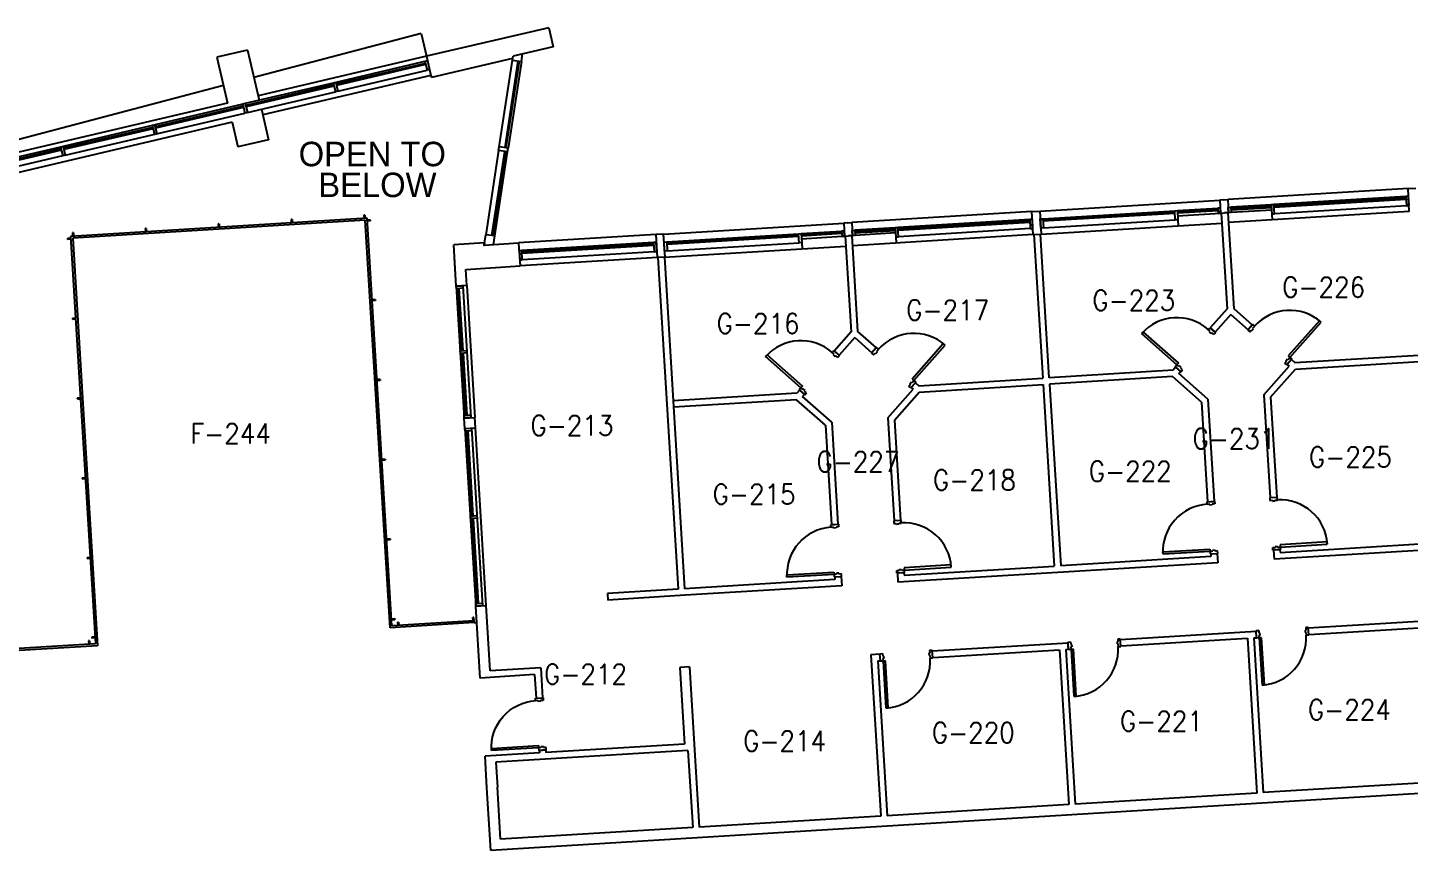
# Model space of a CAD drawing. Header units: inches. Extents: x 0 to 15110, y -1099 to 7181.
# Drawn here: x 12025 to 13081, y 6398 to 7027 of the extents above; entities that cross this region are included whole.
import ezdxf
from ezdxf.enums import TextEntityAlignment as Align

# ---------------------------------------------------------------- set-up
doc = ezdxf.new("R2010")
doc.units = ezdxf.units.IN
doc.header["$LTSCALE"] = 48
doc.header["$MEASUREMENT"] = 0
doc.layers.get('0').update_dxf_attribs({"linetype": 'CONTINUOUS'})
for name, color, linetype in [('A-DOOR', 5, 'CONTINUOUS'), ('A-GLAZ', 1, 'CONTINUOUS'), ('A-GLAZ-DETL', 5, 'CONTINUOUS'), ('A-TEXT', 3, 'CONTINUOUS'), ('A-WALL', 7, 'CONTINUOUS'), ('A-WALL-SILL', 3, 'CONTINUOUS'), ('SP-RMNO', 7, 'CONTINUOUS'), ('SP-ROOM', 7, 'CONTINUOUS'), ('SP-ROOMF', 7, 'CONTINUOUS')]:
    doc.layers.add(name, color=color, linetype=linetype)
doc.layers.get('0').off()
doc.layers.get('SP-ROOM').off()
doc.layers.get('SP-ROOMF').off()
doc.styles.add('ARCH', font='arch.shx')
doc.styles.add('ROMANS', font='ROMANS', dxfattribs={"width": 0.78})

# ---------------------------------------------------------------- blocks, each defined once
blk = doc.blocks.new('FMGRM1')
at = {"style": 'ROMANS', "width": 0.9}
for tag, p in [('DATA1', (0, -0.284)), ('DATA2', (0, -0.443)), ('DATA3', (0, -0.602)), ('DATA4', (0, -0.762)), ('DATA5', (0, -0.921))]:
    blk.add_attdef(tag, text='', height=0.117, dxfattribs=at).set_placement(p, align=Align.CENTER)
at = {"layer": 'SP-RMNO', "style": 'ROMANS', "width": 0.9}
blk.add_attdef('RMNUMB', text='', height=0.16, dxfattribs=at).set_placement((0, 0), align=Align.MIDDLE)

msp = doc.modelspace()

# ---------------------------------------------------------------- linework, layer by layer
at = {"layer": 'A-DOOR', "linetype": 'Continuous'}
for p, q in [((13012.1, 6803), (12988.2, 6776.1)), ((12989.5, 6774.9), (13013.4, 6801.9)), ((13013.4, 6801.9), (13012.1, 6803)), ((12876.3, 6793.1), (12877.4, 6794.4)), ((12903.2, 6769.3), (12876.3, 6793.1)), ((12877.4, 6794.4), (12904.4, 6770.6)), ((12927.1, 6796.2), (12928.4, 6797.7)), ((12928.5, 6795), (12927.1, 6796.2)), ((12928.1, 6794.5), (12928.5, 6795)), ((12929.5, 6793.3), (12928.1, 6794.5)), ((12928.4, 6797.7), (12932.7, 6793.9)), ((12929.9, 6793.7), (12929.5, 6793.3)), ((12931.4, 6792.4), (12929.9, 6793.7)), ((12932.7, 6793.9), (12931.4, 6792.4)), ((12961.1, 6800.1), (12957.3, 6795.8)), ((12957.3, 6795.8), (12958.8, 6794.5)), ((12958.8, 6794.5), (12960, 6795.9)), ((12960, 6795.9), (12960.5, 6795.5)), ((12960.5, 6795.5), (12961.8, 6796.9)), ((12962.6, 6798.8), (12961.1, 6800.1)), ((12961.3, 6797.3), (12962.6, 6798.8)), ((12961.8, 6796.9), (12961.3, 6797.3)), ((12673.6, 6782.5), (12669.8, 6778.2)), ((12675.1, 6781.2), (12673.6, 6782.5)), ((12673.8, 6779.7), (12675.1, 6781.2)), ((12724.6, 6785.5), (12700.8, 6758.5)), ((12702.1, 6757.3), (12725.9, 6784.3)), ((12725.9, 6784.3), (12724.6, 6785.5)), ((12588.8, 6775.6), (12590, 6776.9)), ((12615.8, 6751.7), (12588.8, 6775.6)), ((12590, 6776.9), (12616.9, 6753)), ((12639.6, 6778.7), (12641, 6780.2)), ((12641.1, 6777.4), (12639.6, 6778.7)), ((12640.7, 6776.9), (12641.1, 6777.4)), ((12642.1, 6775.7), (12640.7, 6776.9)), ((12641, 6780.2), (12645.3, 6776.4)), ((12642.5, 6776.1), (12642.1, 6775.7)), ((12643.9, 6774.9), (12642.5, 6776.1)), ((12645.3, 6776.4), (12643.9, 6774.9)), ((12669.8, 6778.2), (12671.3, 6776.9)), ((12671.3, 6776.9), (12672.6, 6778.3)), ((12672.6, 6778.3), (12673.1, 6777.9)), ((12673.1, 6777.9), (12674.3, 6779.3)), ((12674.3, 6779.3), (12673.8, 6779.7)), ((12904.4, 6770.6), (12903.2, 6769.3)), ((12985.7, 6770.6), (12987, 6772.1)), ((12987.2, 6769.3), (12985.7, 6770.6)), ((12986.5, 6772.5), (12987.8, 6773.9)), ((12987, 6772.1), (12986.5, 6772.5)), ((12991, 6773.6), (12987.2, 6769.3)), ((12987.8, 6773.9), (12988.3, 6773.5)), ((12988.2, 6776.1), (12989.5, 6774.9)), ((12988.3, 6773.5), (12989.5, 6774.9)), ((12989.5, 6774.9), (12991, 6773.6)), ((12903.2, 6769.3), (12901.9, 6767.8)), ((12901.9, 6767.8), (12906.2, 6764)), ((12904.7, 6768), (12903.2, 6769.3)), ((12905.1, 6768.5), (12904.7, 6768)), ((12906.5, 6767.2), (12905.1, 6768.5)), ((12906.1, 6766.8), (12906.5, 6767.2)), ((12907.5, 6765.5), (12906.1, 6766.8)), ((12906.2, 6764), (12907.5, 6765.5)), ((12615.8, 6751.7), (12614.4, 6750.2)), ((12614.4, 6750.2), (12618.8, 6746.4)), ((12616.9, 6753), (12615.8, 6751.7)), ((12617.2, 6750.4), (12615.8, 6751.7)), ((12617.6, 6750.9), (12617.2, 6750.4)), ((12619, 6749.6), (12617.6, 6750.9)), ((12618.6, 6749.2), (12619, 6749.6)), ((12620.1, 6747.9), (12618.6, 6749.2)), ((12698.3, 6753), (12699.5, 6754.5)), ((12699.8, 6751.7), (12698.3, 6753)), ((12699.1, 6754.9), (12700.3, 6756.3)), ((12699.5, 6754.5), (12699.1, 6754.9)), ((12703.6, 6756), (12699.8, 6751.7)), ((12700.3, 6756.3), (12700.8, 6755.9)), ((12700.8, 6758.5), (12702.1, 6757.3)), ((12700.8, 6755.9), (12702.1, 6757.3)), ((12702.1, 6757.3), (12703.6, 6756)), ((12618.8, 6746.4), (12620.1, 6747.9)), ((12926.2, 6664.7), (12931.9, 6665.1)), ((12926.3, 6662.7), (12926.2, 6664.7)), ((12931.9, 6665.1), (12932.1, 6663.1)), ((12979.9, 6668), (12974.1, 6667.6)), ((12974.1, 6667.6), (12974.2, 6665.6)), ((12974.2, 6665.6), (12976.2, 6665.8)), ((12976.2, 6665.8), (12976.2, 6665.1)), ((12976.2, 6665.1), (12978.1, 6665.3)), ((12978, 6665.9), (12980, 6666)), ((12978.1, 6665.3), (12978, 6665.9)), ((12980, 6666), (12979.9, 6668)), ((12928.3, 6662.8), (12926.3, 6662.7)), ((12928.3, 6662.2), (12928.3, 6662.8)), ((12930.2, 6662.3), (12928.3, 6662.2)), ((12932.1, 6663.1), (12930.1, 6662.9)), ((12930.1, 6662.9), (12930.2, 6662.3)), ((12638.7, 6647.1), (12644.5, 6647.5)), ((12638.9, 6645.1), (12638.7, 6647.1)), ((12640.8, 6645.3), (12638.9, 6645.1)), ((12640.8, 6644.6), (12640.8, 6645.3)), ((12642.7, 6644.8), (12640.8, 6644.6)), ((12644.6, 6645.5), (12642.7, 6645.4)), ((12642.7, 6645.4), (12642.7, 6644.8)), ((12644.5, 6647.5), (12644.6, 6645.5)), ((12692.4, 6650.4), (12686.7, 6650.1)), ((12686.7, 6650.1), (12686.8, 6648.1)), ((12686.8, 6648.1), (12688.7, 6648.2)), ((12688.7, 6648.2), (12688.8, 6647.6)), ((12688.8, 6647.6), (12690.6, 6647.7)), ((12690.6, 6648.3), (12692.5, 6648.4)), ((12690.6, 6647.7), (12690.6, 6648.3)), ((12692.5, 6648.4), (12692.4, 6650.4)), ((13018, 6634), (12982.1, 6631.8)), ((13018.1, 6632.3), (13018, 6634)), ((12892.5, 6626.3), (12928.4, 6628.5)), ((12892.6, 6624.6), (12892.5, 6626.3)), ((12928.5, 6626.8), (12892.6, 6624.6)), ((12928.4, 6628.5), (12928.5, 6626.8)), ((12930.5, 6626.9), (12928.5, 6626.8)), ((12928.5, 6626.8), (12928.7, 6624.8)), ((12928.7, 6624.8), (12934.4, 6625.1)), ((12932.3, 6627.6), (12930.4, 6627.5)), ((12930.4, 6627.5), (12930.5, 6626.9)), ((12932.3, 6627), (12932.3, 6627.6)), ((12934.3, 6627.1), (12932.3, 6627)), ((12934.4, 6625.1), (12934.3, 6627.1)), ((12976.4, 6629.7), (12978.4, 6629.8)), ((12976.6, 6627.7), (12976.4, 6629.7)), ((12982.3, 6628.1), (12976.6, 6627.7)), ((12978.3, 6630.5), (12980.2, 6630.6)), ((12978.4, 6629.8), (12978.3, 6630.5)), ((12980.2, 6630.6), (12980.2, 6629.9)), ((12980.2, 6629.9), (12982.2, 6630.1)), ((12982.1, 6631.8), (12982.2, 6630.1)), ((12982.2, 6630.1), (13018.1, 6632.3)), ((12982.2, 6630.1), (12982.3, 6628.1)), ((12689, 6612.1), (12690.9, 6612.2)), ((12689.1, 6610.1), (12689, 6612.1)), ((12690.9, 6612.9), (12692.7, 6613)), ((12690.9, 6612.2), (12690.9, 6612.9)), ((12692.7, 6613), (12692.8, 6612.4)), ((12692.8, 6612.4), (12694.7, 6612.5)), ((12730.5, 6616.4), (12694.6, 6614.2)), ((12694.6, 6614.2), (12694.7, 6612.5)), ((12694.7, 6612.5), (12730.6, 6614.7)), ((12694.7, 6612.5), (12694.8, 6610.5)), ((12730.6, 6614.7), (12730.5, 6616.4)), ((12605, 6608.8), (12641, 6611)), ((12605.1, 6607), (12605, 6608.8)), ((12641.1, 6609.2), (12605.1, 6607)), ((12641, 6611), (12641.1, 6609.2)), ((12643, 6609.3), (12641.1, 6609.2)), ((12641.1, 6609.2), (12641.2, 6607.2)), ((12641.2, 6607.2), (12646.9, 6607.6)), ((12644.8, 6610.1), (12643, 6610)), ((12643, 6610), (12643, 6609.3)), ((12644.9, 6609.4), (12644.8, 6610.1)), ((12646.8, 6609.6), (12644.9, 6609.4)), ((12646.9, 6607.6), (12646.8, 6609.6)), ((12694.8, 6610.5), (12689.1, 6610.1)), ((12859.9, 6560), (12857.9, 6559.8)), ((12857.9, 6559.8), (12858, 6557.9)), ((12860.2, 6554.2), (12859.9, 6560)), ((12963.7, 6566.2), (12965.7, 6566.3)), ((12964, 6560.4), (12963.7, 6566.2)), ((12966, 6560.6), (12964, 6560.4)), ((12965.7, 6566.3), (12965.8, 6564.4)), ((12965.8, 6564.4), (12966.4, 6564.4)), ((12966.5, 6562.5), (12965.9, 6562.5)), ((12965.9, 6562.5), (12966, 6560.6)), ((12967.8, 6560.7), (12966, 6560.6)), ((12966, 6560.6), (12968.2, 6524.6)), ((12966.4, 6564.4), (12966.5, 6562.5)), ((12970, 6524.7), (12967.8, 6560.7)), ((13001.7, 6566.6), (13001.1, 6566.5)), ((13001.1, 6566.5), (13001.2, 6564.7)), ((13001.2, 6564.7), (13001.8, 6564.7)), ((13003.6, 6568.6), (13001.6, 6568.5)), ((13001.6, 6568.5), (13001.7, 6566.6)), ((13001.8, 6564.7), (13001.9, 6562.8)), ((13001.9, 6562.8), (13003.9, 6562.9)), ((13003.9, 6562.9), (13003.6, 6568.6)), ((12676.2, 6548.6), (12678.2, 6548.7)), ((12676.6, 6542.9), (12676.2, 6548.6)), ((12678.2, 6548.7), (12678.3, 6546.8)), ((12714.3, 6549), (12713.6, 6549)), ((12713.6, 6549), (12713.7, 6547.1)), ((12716.1, 6551), (12714.1, 6550.9)), ((12714.1, 6550.9), (12714.3, 6549)), ((12716.5, 6545.3), (12716.1, 6551)), ((12819.9, 6557.5), (12821.9, 6557.6)), ((12820.3, 6551.8), (12819.9, 6557.5)), ((12822.3, 6551.9), (12820.3, 6551.8)), ((12821.9, 6557.6), (12822, 6555.7)), ((12822, 6555.7), (12822.7, 6555.7)), ((12822.8, 6553.9), (12822.2, 6553.8)), ((12822.2, 6553.8), (12822.3, 6551.9)), ((12824, 6552), (12822.3, 6551.9)), ((12822.3, 6551.9), (12824.5, 6516)), ((12822.7, 6555.7), (12822.8, 6553.9)), ((12826.2, 6516.1), (12824, 6552)), ((12858, 6557.9), (12857.4, 6557.9)), ((12857.4, 6557.9), (12857.5, 6556)), ((12857.5, 6556), (12858.1, 6556)), ((12858.1, 6556), (12858.2, 6554.1)), ((12858.2, 6554.1), (12860.2, 6554.2)), ((12678.6, 6543), (12676.6, 6542.9)), ((12678.3, 6546.8), (12678.9, 6546.8)), ((12679.1, 6545), (12678.4, 6544.9)), ((12678.4, 6544.9), (12678.6, 6543)), ((12680.3, 6543.1), (12678.6, 6543)), ((12678.6, 6543), (12680.8, 6507.1)), ((12678.9, 6546.8), (12679.1, 6545)), ((12682.5, 6507.2), (12680.3, 6543.1)), ((12713.7, 6547.1), (12714.4, 6547.1)), ((12714.4, 6547.1), (12714.5, 6545.2)), ((12714.5, 6545.2), (12716.5, 6545.3)), ((12968.2, 6524.6), (12970, 6524.7)), ((12412.9, 6514.6), (12418.7, 6514.9)), ((12413, 6512.6), (12412.9, 6514.6)), ((12415, 6512.7), (12413, 6512.6)), ((12415, 6512.1), (12415, 6512.7)), ((12416.9, 6512.2), (12415, 6512.1)), ((12418.8, 6512.9), (12416.8, 6512.8)), ((12416.8, 6512.8), (12416.9, 6512.2)), ((12418.7, 6514.9), (12418.8, 6512.9)), ((12680.8, 6507.1), (12682.5, 6507.2)), ((12824.5, 6516), (12826.2, 6516.1)), ((12379.2, 6476.2), (12415.1, 6478.4)), ((12379.3, 6474.5), (12379.2, 6476.2)), ((12415.2, 6476.7), (12379.3, 6474.5)), ((12415.1, 6478.4), (12415.2, 6476.7)), ((12417.2, 6476.8), (12415.2, 6476.7)), ((12415.2, 6476.7), (12415.4, 6474.7)), ((12415.4, 6474.7), (12421.1, 6475)), ((12419, 6477.5), (12417.1, 6477.4)), ((12417.1, 6477.4), (12417.2, 6476.8)), ((12419, 6476.9), (12419, 6477.5)), ((12421, 6477), (12419, 6476.9)), ((12421.1, 6475), (12421, 6477))]:
    msp.add_line(p, q, dxfattribs=at)
for centre, major_axis, start_param, end_param in [((12989.5, 6774.9), (25.5, 25.5), 0.061085, 1.631882), ((12903.2, 6769.3), (25.5, 25.5), 0.061088, 1.631884), ((12615.8, 6751.7), (25.5, 25.5), 0.061088, 1.631884), ((12702.1, 6757.3), (-25.5, 25.5), -1.509711, 0.061085), ((12982.2, 6630.1), (25.5, 25.5), 5.558874, 7.12967), ((12928.5, 6626.8), (-25.5, 25.5), -0.724312, 0.846485), ((12641.1, 6609.2), (25.5, 25.5), 0.846485, 2.417281), ((12694.7, 6612.5), (-25.5, 25.5), 3.988077, 5.558874), ((12966, 6560.6), (-25.5, 25.5), 2.417281, 3.988077), ((12822.3, 6551.9), (-25.5, 25.5), 2.417281, 3.988077), ((12678.6, 6543), (-25.5, 25.5), 2.417281, 3.988077)]:
    msp.add_ellipse(centre, major_axis=major_axis, ratio=1, start_param=start_param, end_param=end_param, dxfattribs=at)
at = {"layer": 'A-DOOR', "linetype": 'Continuous', "extrusion": (0, 0, -1)}
msp.add_ellipse((12415.2, 6476.7), major_axis=(-25.5, 25.5), ratio=1, start_param=5.4367, end_param=7.007497, dxfattribs=at)
at = {"layer": 'A-GLAZ', "linetype": 'Continuous'}
for p, q in [((12330.3, 7001.7), (12260.2, 6985.2)), ((12328.7, 6999.7), (12260.6, 6983.7)), ((12328.9, 6998.8), (12260.8, 6982.8)), ((12261.8, 6978.4), (12330, 6994.4)), ((12389.6, 6935.3), (12399.7, 7001.6)), ((12390.6, 6935.2), (12400.7, 7001.4)), ((12258.3, 6984.7), (12191.1, 6969)), ((12258.6, 6983.3), (12191.4, 6967.5)), ((12258.8, 6982.3), (12191.7, 6966.5)), ((12192.7, 6962.2), (12259.9, 6977.9)), ((12189.1, 6968.5), (12051.9, 6936.3)), ((12053.5, 6929.5), (12190.7, 6961.7)), ((12189.5, 6967), (12122.3, 6951.3)), ((12189.7, 6966.1), (12122.5, 6950.3)), ((12120.4, 6950.8), (12052.2, 6934.8)), ((12120.6, 6949.8), (12052.5, 6933.8)), ((12049.9, 6935.8), (11938.9, 6909.7)), ((12051.5, 6929), (11940.5, 6902.9)), ((12050.3, 6934.4), (11982.1, 6918.3)), ((12050.5, 6933.4), (11982.4, 6917.4)), ((12389.1, 6932.4), (12379.3, 6868.2)), ((12390.1, 6932.2), (12380.3, 6868)), ((13078.1, 6897.9), (12977.3, 6891.8)), ((12977.4, 6890.8), (13078.2, 6896.9)), ((12800.6, 6880.9), (12901.5, 6887.1)), ((12901.5, 6886.1), (12800.7, 6880)), ((12903.5, 6887.2), (12934.4, 6889.1)), ((12934.5, 6888.1), (12903.5, 6886.2)), ((12934.5, 6887.1), (12903.6, 6885.2)), ((12975.3, 6891.6), (12944.4, 6889.7)), ((12944.4, 6888.7), (12975.4, 6890.6)), ((12944.5, 6887.7), (12975.4, 6889.6)), ((12975.6, 6887.6), (12944.6, 6885.7)), ((12977.4, 6889.8), (13078.3, 6895.9)), ((13078.6, 6890.9), (12977.7, 6884.8)), ((12790.7, 6880.3), (12689.9, 6874.2)), ((12689.9, 6873.2), (12790.7, 6879.3)), ((12690, 6872.2), (12790.8, 6878.3)), ((12901.6, 6885.1), (12800.8, 6879)), ((12801.1, 6874), (12901.9, 6880.1)), ((12903.7, 6883.2), (12936.6, 6885.3)), ((12903.9, 6880.2), (12904.2, 6875.6)), ((12975.8, 6884.6), (12976, 6880)), ((12513.2, 6863.4), (12614, 6869.5)), ((12614.1, 6868.5), (12513.2, 6862.4)), ((12614.1, 6867.5), (12513.3, 6861.4)), ((12616, 6869.7), (12646.9, 6871.5)), ((12647, 6870.5), (12616.1, 6868.7)), ((12647.1, 6869.6), (12616.1, 6867.7)), ((12616.2, 6865.7), (12647.2, 6867.6)), ((12687.9, 6874), (12656.9, 6872.2)), ((12657, 6871.2), (12687.9, 6873.1)), ((12657, 6870.2), (12688, 6872.1)), ((12688.1, 6870.1), (12657.2, 6868.2)), ((12688.3, 6867.1), (12688.6, 6862.4)), ((12791.1, 6873.4), (12690.3, 6867.2)), ((12503.2, 6862.8), (12402.4, 6856.6)), ((12402.5, 6855.6), (12503.3, 6861.8)), ((12402.5, 6854.6), (12503.3, 6860.8)), ((12503.6, 6855.8), (12402.8, 6849.6)), ((12513.6, 6856.4), (12614.4, 6862.5)), ((12616.4, 6862.7), (12616.7, 6858.1)), ((12353.5, 6827.5), (12356.4, 6780.1)), ((12354.4, 6827.6), (12357.3, 6780.2)), ((12357.3, 6829.8), (12363.5, 6729)), ((12356.5, 6778.1), (12359.4, 6730.7)), ((12357.5, 6778.2), (12360.4, 6730.8)), ((12360.1, 6718.8), (12364.1, 6653.9)), ((12361.1, 6718.8), (12365.1, 6653.9)), ((12364, 6721), (12372.3, 6585.2)), ((12364.2, 6651.9), (12368.2, 6587)), ((12365.2, 6651.9), (12369.2, 6587.1))]:
    msp.add_line(p, q, dxfattribs=at)
at = {"layer": 'A-GLAZ-DETL', "linetype": 'Continuous'}
for p, q in [((12395.2, 7002.2), (12395.7, 7005.2)), ((12395.2, 7002.2), (12402.1, 7001.2)), ((12402.1, 7001.2), (12403, 7006.9)), ((12330.3, 7001.7), (12328.4, 7001.2)), ((12328.4, 7001.2), (12330, 6994.4)), ((12331.9, 6994.8), (12330, 6994.4)), ((12260.2, 6985.2), (12258.3, 6984.7)), ((12258.3, 6984.7), (12259.9, 6977.9)), ((12260.2, 6985.2), (12261.8, 6978.4)), ((12261.8, 6978.4), (12259.9, 6977.9)), ((12191.1, 6969), (12189.1, 6968.5)), ((12189.1, 6968.5), (12190.7, 6961.7)), ((12192.7, 6962.2), (12190.7, 6961.7)), ((12191.1, 6969), (12192.7, 6962.2)), ((12120, 6952.3), (12121.6, 6945.5)), ((12123.6, 6945.9), (12122, 6952.7)), ((12051.9, 6936.3), (12049.9, 6935.8)), ((12049.9, 6935.8), (12051.5, 6929)), ((12053.5, 6929.5), (12051.5, 6929)), ((12051.9, 6936.3), (12053.5, 6929.5)), ((12384.7, 6933.1), (12385.1, 6936)), ((12391.6, 6932), (12384.7, 6933.1)), ((12392, 6935), (12385.1, 6936)), ((12391.6, 6932), (12392, 6935)), ((13080.1, 6898), (13078.1, 6897.9)), ((13078.1, 6897.9), (13078.6, 6890.9)), ((13080.6, 6891.1), (13080.1, 6898)), ((12901.5, 6887.1), (12903.5, 6887.2)), ((12901.9, 6880.1), (12901.5, 6887.1)), ((12903.5, 6887.2), (12903.9, 6880.2)), ((12936.4, 6889.3), (12934.4, 6889.1)), ((12934.4, 6889.1), (12934.6, 6885.1)), ((12936.6, 6885.3), (12936.4, 6889.3)), ((12942.4, 6889.6), (12944.4, 6889.7)), ((12942.6, 6885.6), (12942.4, 6889.6)), ((12944.4, 6889.7), (12944.6, 6885.7)), ((12977.3, 6891.8), (12975.3, 6891.6)), ((12975.3, 6891.6), (12975.8, 6884.6)), ((12977.7, 6884.8), (12977.3, 6891.8)), ((13078.6, 6890.9), (13080.6, 6891.1)), ((12792.7, 6880.5), (12790.7, 6880.3)), ((12790.7, 6880.3), (12791.1, 6873.4)), ((12793.1, 6873.5), (12792.7, 6880.5)), ((12798.7, 6880.8), (12800.6, 6880.9)), ((12799.1, 6873.8), (12798.7, 6880.8)), ((12800.6, 6880.9), (12801.1, 6874)), ((12903.9, 6880.2), (12901.9, 6880.1)), ((12934.6, 6885.1), (12936.6, 6885.3)), ((12944.6, 6885.7), (12942.6, 6885.6)), ((12975.8, 6884.6), (12977.7, 6884.8)), ((12373.6, 6860.8), (12374.9, 6868.8)), ((12381.8, 6867.8), (12374.9, 6868.8)), ((12380.8, 6861.3), (12381.8, 6867.8)), ((12614, 6869.5), (12616, 6869.7)), ((12614.4, 6862.5), (12614, 6869.5)), ((12616, 6869.7), (12616.4, 6862.7)), ((12648.9, 6871.7), (12646.9, 6871.5)), ((12646.9, 6871.5), (12647.2, 6867.6)), ((12647.2, 6867.6), (12649.2, 6867.7)), ((12649.2, 6867.7), (12648.9, 6871.7)), ((12654.9, 6872), (12656.9, 6872.2)), ((12655.2, 6868), (12654.9, 6872)), ((12657.2, 6868.2), (12655.2, 6868)), ((12656.9, 6872.2), (12657.2, 6868.2)), ((12689.9, 6874.2), (12687.9, 6874)), ((12687.9, 6874), (12688.3, 6867.1)), ((12688.3, 6867.1), (12690.3, 6867.2)), ((12690.3, 6867.2), (12689.9, 6874.2)), ((12791.1, 6873.4), (12793.1, 6873.5)), ((12801.1, 6874), (12799.1, 6873.8)), ((12373.9, 6862.5), (12373.6, 6860.8)), ((12402.4, 6856.6), (12400.4, 6856.5)), ((12400.4, 6856.5), (12400.8, 6849.5)), ((12402.8, 6849.6), (12402.4, 6856.6)), ((12505.2, 6862.9), (12503.2, 6862.8)), ((12503.2, 6862.8), (12503.6, 6855.8)), ((12503.6, 6855.8), (12505.6, 6855.9)), ((12505.6, 6855.9), (12505.2, 6862.9)), ((12511.2, 6863.2), (12513.2, 6863.4)), ((12511.6, 6856.3), (12511.2, 6863.2)), ((12513.6, 6856.4), (12511.6, 6856.3)), ((12513.2, 6863.4), (12513.6, 6856.4)), ((12616.4, 6862.7), (12614.4, 6862.5)), ((12400.8, 6849.5), (12402.8, 6849.6)), ((12352.3, 6829.5), (12357.3, 6829.8)), ((12352.5, 6827.5), (12352.3, 6829.5)), ((12357.4, 6827.8), (12352.5, 6827.5)), ((12357.3, 6829.8), (12357.4, 6827.8)), ((12355.4, 6780.1), (12360.3, 6780.4)), ((12360.3, 6780.4), (12360.5, 6778.4)), ((12355.5, 6778.1), (12355.4, 6780.1)), ((12360.5, 6778.4), (12355.5, 6778.1)), ((12358.4, 6730.7), (12363.4, 6731)), ((12358.5, 6728.7), (12358.4, 6730.7)), ((12363.5, 6729), (12358.5, 6728.7)), ((12363.4, 6731), (12363.5, 6729)), ((12359, 6720.7), (12364, 6721)), ((12359.1, 6718.7), (12359, 6720.7)), ((12364.1, 6719), (12359.1, 6718.7)), ((12364, 6721), (12364.1, 6719)), ((12363.1, 6653.8), (12368.1, 6654.1)), ((12363.2, 6651.8), (12363.1, 6653.8)), ((12368.1, 6654.1), (12368.2, 6652.1)), ((12368.2, 6652.1), (12363.2, 6651.8)), ((12367.2, 6586.9), (12372.2, 6587.2)), ((12367.3, 6584.9), (12367.2, 6586.9)), ((12372.3, 6585.2), (12367.3, 6584.9)), ((12372.2, 6587.2), (12372.3, 6585.2))]:
    msp.add_line(p, q, dxfattribs=at)
msp.add_point((12373.6, 6860.8), dxfattribs=at)
at = {"layer": 'A-WALL', "linetype": 'Continuous'}
for p, q in [((12423, 7027), (12329.5, 7005.1)), ((12423, 7027), (12426.4, 7012.4)), ((12325.4, 7022.6), (12197.7, 6989)), ((12325.4, 7022.6), (12329.5, 7005.1)), ((12192.8, 7009.9), (12169.4, 7004.4)), ((12169.4, 7004.4), (12177.6, 6969.4)), ((12192.8, 7009.9), (12201.8, 6971.5)), ((12329.5, 7005.1), (12332.9, 6990.5)), ((12395.4, 7003.5), (12333.3, 6988.9)), ((12426.4, 7012.4), (12395.7, 7005.2)), ((12174.5, 6982.9), (12000.3, 6937)), ((12332.9, 6990.5), (12333.3, 6988.9)), ((12203.4, 6964.7), (12208.9, 6941.4)), ((12181.1, 6954.8), (12185.5, 6935.9)), ((12208.9, 6941.4), (12185.5, 6935.9)), ((13079.8, 6904), (13085.7, 6904.4)), ((13080.8, 6886.4), (13079.8, 6904)), ((12792.3, 6886.4), (12798.3, 6886.8)), ((12793.4, 6868.9), (12792.3, 6886.4)), ((12798.3, 6886.8), (12799.4, 6869.2)), ((12939, 6895.4), (12936, 6895.2)), ((12936, 6895.2), (12936.6, 6885.3)), ((12939, 6895.4), (12942, 6895.6)), ((12942, 6895.6), (12942.6, 6885.6)), ((12284.2, 6881.4), (12057.6, 6867.5)), ((12282.8, 6879.8), (12059.2, 6866.1)), ((12171.1, 6877), (12170.3, 6876.9)), ((12170.3, 6876.9), (12170.5, 6874.4)), ((12171.1, 6877), (12171.2, 6874.5)), ((12226.8, 6880.4), (12226.1, 6880.3)), ((12226.1, 6880.3), (12226.2, 6877.8)), ((12226.8, 6880.4), (12227, 6877.9)), ((12281.8, 6883.8), (12281.9, 6881.3)), ((12282.5, 6883.8), (12281.8, 6883.8)), ((12282.5, 6883.8), (12282.7, 6881.3)), ((12301.8, 6568.4), (12282.8, 6879.8)), ((12303.2, 6570), (12284.2, 6881.4)), ((12286.7, 6880), (12284.3, 6879.9)), ((12286.8, 6879.3), (12284.3, 6879.1)), ((12286.8, 6879.3), (12286.7, 6880)), ((12651.6, 6877.8), (12648.6, 6877.7)), ((12648.6, 6877.7), (12649.2, 6867.7)), ((12651.6, 6877.8), (12654.6, 6878)), ((12654.6, 6878), (12655.2, 6868)), ((12936.6, 6885.3), (12939.6, 6885.4)), ((12937.1, 6885.3), (12941.6, 6812.1)), ((12942.6, 6885.6), (12939.6, 6885.4)), ((12942.1, 6885.6), (12946.6, 6812.4)), ((12057.7, 6866), (12055.2, 6865.9)), ((12055.2, 6865.9), (12055.2, 6865.1)), ((12057.7, 6865.3), (12055.2, 6865.1)), ((12057.6, 6867.5), (12076.6, 6556.1)), ((12059.7, 6870.2), (12058.9, 6870.1)), ((12058.9, 6870.1), (12059.1, 6867.6)), ((12059.2, 6866.1), (12078.2, 6554.7)), ((12059.7, 6870.2), (12059.8, 6867.7)), ((12115.4, 6873.6), (12114.6, 6873.5)), ((12114.6, 6873.5), (12114.8, 6871)), ((12115.4, 6873.6), (12115.5, 6871.1)), ((12510.8, 6869.2), (12504.8, 6868.9)), ((12504.8, 6868.9), (12505.9, 6851.3)), ((12511.9, 6851.6), (12510.8, 6869.2)), ((12649.2, 6867.7), (12652.2, 6867.9)), ((12649.7, 6867.7), (12654.2, 6794.5)), ((12655.2, 6868), (12652.2, 6867.9)), ((12654.7, 6868), (12659.1, 6794.8)), ((12793.4, 6868.9), (12799.4, 6869.2)), ((12793.9, 6868.9), (12800.6, 6759.2)), ((12805.6, 6759.5), (12798.9, 6869.2)), ((12373.9, 6862.5), (12350.4, 6861)), ((12352.3, 6829.5), (12350.4, 6861)), ((12373.6, 6860.8), (12400, 6862.5)), ((12400, 6862.5), (12400.5, 6854.5)), ((12352.3, 6829.5), (12351, 6851.4)), ((12359.6, 6842.3), (12401.1, 6844.9)), ((12400.7, 6851.5), (12401.1, 6844.9)), ((12511.9, 6851.6), (12505.9, 6851.3)), ((12506.4, 6851.3), (12521.9, 6597.9)), ((12511.4, 6851.6), (12526.9, 6598.2)), ((12360.3, 6830), (12359.6, 6842.3)), ((12360.3, 6830), (12352.3, 6829.5)), ((12352.3, 6829.5), (12358.5, 6728.7)), ((12290.5, 6819.1), (12288, 6819)), ((12290.5, 6818.4), (12288, 6818.2)), ((12290.5, 6819.1), (12290.5, 6818.4)), ((12941.6, 6812.1), (12928.7, 6797.5)), ((12946.6, 6812.4), (12960.8, 6799.8)), ((12058.9, 6804.9), (12061.4, 6805.1)), ((12058.9, 6804.9), (12059, 6804.2)), ((12059, 6804.2), (12061.4, 6804.4)), ((12944.4, 6807.7), (12932.4, 6794.2)), ((12944.4, 6807.7), (12957.5, 6796.1)), ((12654.2, 6794.5), (12641.2, 6779.9)), ((12659.1, 6794.8), (12673.4, 6782.2)), ((12928.7, 6797.5), (12932.4, 6794.2)), ((12960.8, 6799.8), (12957.5, 6796.1)), ((12656.9, 6790.1), (12645, 6776.6)), ((12656.9, 6790.1), (12670, 6778.5)), ((12673.4, 6782.2), (12670, 6778.5)), ((12641.2, 6779.9), (12645, 6776.6)), ((12990.8, 6773.3), (12987.5, 6769.6)), ((12990.8, 6773.3), (12993.4, 6771)), ((12993.4, 6771), (13088, 6776.8)), ((12993.7, 6766), (13088.3, 6771.8)), ((12705.9, 6753.4), (12800.6, 6759.2)), ((12900.2, 6765.3), (12805.6, 6759.5)), ((12900.2, 6765.3), (12805.6, 6759.5)), ((12899.8, 6760.3), (12805.9, 6754.5)), ((12921.9, 6740.7), (12899.8, 6760.3)), ((12902.2, 6767.5), (12900.2, 6765.3)), ((12902.2, 6767.5), (12905.9, 6764.2)), ((12904.6, 6762.7), (12905.9, 6764.2)), ((12926.8, 6743.1), (12904.6, 6762.7)), ((12969.7, 6746.4), (12989, 6768.2)), ((12974.8, 6744.7), (12993.7, 6766)), ((12987.5, 6769.6), (12989, 6768.2)), ((12294.2, 6758.2), (12291.7, 6758)), ((12294.2, 6757.4), (12291.8, 6757.3)), ((12294.2, 6758.2), (12294.2, 6757.4)), ((12614.7, 6750), (12612.7, 6747.7)), ((12614.7, 6750), (12618.5, 6746.6)), ((12682.2, 6728.8), (12701.5, 6750.7)), ((12703.3, 6755.7), (12700, 6752)), ((12700, 6752), (12701.5, 6750.7)), ((12703.3, 6755.7), (12705.9, 6753.4)), ((12706.2, 6748.4), (12800.9, 6754.2)), ((12800.9, 6754.2), (12809.4, 6615.5)), ((12805.9, 6754.5), (12814.4, 6615.8)), ((12062.6, 6744), (12065.1, 6744.2)), ((12062.6, 6744), (12062.7, 6743.3)), ((12062.7, 6743.3), (12065.2, 6743.4)), ((12612.7, 6747.7), (12518.1, 6741.9)), ((12612.4, 6742.7), (12518.4, 6736.9)), ((12634.5, 6723.1), (12612.4, 6742.7)), ((12617.1, 6745.1), (12618.5, 6746.6)), ((12639.3, 6725.5), (12617.1, 6745.1)), ((12687.3, 6727.1), (12706.2, 6748.4)), ((12921.9, 6740.7), (12926.6, 6664.7)), ((12926.8, 6743.1), (12931.6, 6665)), ((12969.7, 6746.4), (12974.5, 6667.7)), ((12974.8, 6744.7), (12979.5, 6668)), ((12358.5, 6728.7), (12366.5, 6729.2)), ((12359, 6720.7), (12358.5, 6728.7)), ((12367, 6721.2), (12366.5, 6729.2)), ((12682.2, 6728.8), (12687, 6650.1)), ((12359, 6720.7), (12367, 6721.2)), ((12634.5, 6723.1), (12639.1, 6647.2)), ((12639.3, 6725.5), (12644.1, 6647.5)), ((12687.3, 6727.1), (12692, 6650.4)), ((12297.9, 6697.2), (12295.4, 6697.1)), ((12298, 6696.5), (12295.5, 6696.3)), ((12297.9, 6697.2), (12298, 6696.5)), ((12066.4, 6683.1), (12068.9, 6683.2)), ((12066.4, 6683.1), (12066.4, 6682.3)), ((12066.4, 6682.3), (12068.9, 6682.5)), ((12926.6, 6664.7), (12931.6, 6665)), ((12979.5, 6668), (12974.5, 6667.7)), ((12639.1, 6647.2), (12644.1, 6647.5)), ((12692, 6650.4), (12687, 6650.1)), ((12301.7, 6636.3), (12299.2, 6636.2)), ((12301.7, 6635.6), (12299.2, 6635.4)), ((12301.7, 6636.3), (12301.7, 6635.6)), ((13221.9, 6635.7), (12977.4, 6620.8)), ((12982, 6626), (13096.8, 6633.1)), ((12070.1, 6622.1), (12072.6, 6622.3)), ((12070.1, 6622.1), (12070.1, 6621.4)), ((12929.1, 6622.8), (12814.4, 6615.8)), ((12929, 6624.8), (12934, 6625.1)), ((12929, 6624.8), (12929.1, 6622.8)), ((12934, 6625.1), (12934.4, 6618.1)), ((12981.9, 6628), (12976.9, 6627.7)), ((12976.9, 6627.7), (12977.4, 6620.8)), ((12981.9, 6628), (12982, 6626)), ((12070.1, 6621.4), (12072.6, 6621.5)), ((12934.4, 6618.1), (12689.9, 6603.2)), ((12694.6, 6608.5), (12809.4, 6615.5)), ((12641.7, 6605.2), (12526.9, 6598.2)), ((12641.6, 6607.2), (12646.6, 6607.5)), ((12641.6, 6607.2), (12641.7, 6605.2)), ((12646.6, 6607.5), (12647, 6600.5)), ((12694.5, 6610.5), (12689.5, 6610.2)), ((12689.5, 6610.2), (12689.9, 6603.2)), ((12694.5, 6610.5), (12694.6, 6608.5)), ((12521.9, 6597.9), (12468, 6594.6)), ((12468, 6594.6), (12468.3, 6589.6)), ((12527.2, 6593.2), (12468.3, 6589.6)), ((12647, 6600.5), (12527.2, 6593.2)), ((12367.3, 6584.9), (12375.3, 6585.4)), ((12370.6, 6530), (12367.3, 6584.9)), ((12378.3, 6535.5), (12375.3, 6585.4)), ((12366.1, 6572.3), (12301.8, 6568.4)), ((12302.9, 6575.2), (12305.4, 6575.4)), ((12302.9, 6574.5), (12305.4, 6574.6)), ((12366, 6573.8), (12303.2, 6570)), ((12305.4, 6575.4), (12305.4, 6574.6)), ((12307.5, 6572.7), (12308.3, 6572.8)), ((12307.5, 6572.7), (12307.7, 6570.2)), ((12308.3, 6572.8), (12308.4, 6570.3)), ((12365.8, 6576.3), (12365.1, 6576.3)), ((12365.2, 6573.8), (12365.1, 6576.3)), ((12366, 6573.8), (12365.8, 6576.3)), ((12366.1, 6572.3), (12366, 6573.8)), ((12366.1, 6572.3), (12368.1, 6572.4)), ((13003.6, 6568.3), (13107.4, 6574.6)), ((13003.9, 6563.3), (13100.7, 6569.2)), ((12076.3, 6561.4), (12073.8, 6561.2)), ((12073.8, 6561.2), (12073.9, 6560.5)), ((12076.4, 6560.6), (12073.9, 6560.5)), ((12859.9, 6559.5), (12963.7, 6565.8)), ((12860.2, 6554.5), (12859.9, 6559.5)), ((12860.2, 6554.5), (12957, 6560.4)), ((12957, 6560.4), (12964.2, 6442.1)), ((12962, 6560.7), (12964, 6560.8)), ((12962, 6560.7), (12969.2, 6442.4)), ((12964, 6560.8), (12963.7, 6565.8)), ((13003.9, 6563.3), (13003.6, 6568.3)), ((12076.6, 6556.1), (12013.9, 6552.3)), ((12078.2, 6554.7), (12014, 6550.8)), ((12071.2, 6558.3), (12071.4, 6555.8)), ((12072, 6558.3), (12071.2, 6558.3)), ((12072, 6558.3), (12072.1, 6555.8)), ((12676.2, 6548.2), (12669.2, 6547.8)), ((12676.5, 6543.2), (12676.2, 6548.2)), ((12716.2, 6550.7), (12820, 6557)), ((12716.5, 6545.7), (12716.2, 6550.7)), ((12716.5, 6545.7), (12813.3, 6551.6)), ((12813.3, 6551.6), (12820.5, 6433.3)), ((12818.3, 6551.9), (12820.3, 6552)), ((12818.3, 6551.9), (12825.5, 6433.6)), ((12820.3, 6552), (12820, 6557)), ((12416.9, 6537.9), (12378.3, 6535.5)), ((12416.9, 6537.9), (12418.3, 6514.9)), ((12530.6, 6538.5), (12523.3, 6538.1)), ((12523.3, 6538.1), (12526.9, 6479.5)), ((12530.6, 6538.5), (12538, 6416)), ((12669.2, 6547.8), (12676.8, 6424.5)), ((12674.5, 6543.1), (12676.5, 6543.2)), ((12674.5, 6543.1), (12681.8, 6424.8)), ((12412.2, 6532.6), (12370.6, 6530)), ((12412.2, 6532.6), (12413.3, 6514.6)), ((12413.3, 6514.6), (12418.3, 6514.9)), ((14125.2, 6505.1), (12378.7, 6398.3)), ((12529.4, 6474.6), (12382.6, 6465.7)), ((12420.7, 6475), (12415.7, 6474.7)), ((12415.7, 6474.7), (12415.9, 6472.7)), ((12420.7, 6475), (12420.8, 6473)), ((12526.9, 6479.5), (12420.8, 6473)), ((12529.4, 6474.6), (12533.1, 6415.7)), ((12415.9, 6472.7), (12374.3, 6470.2)), ((12375.8, 6446.2), (12374.3, 6470.2)), ((12382.6, 6465.7), (12383.8, 6446.7)), ((12378.7, 6398.3), (12375.8, 6446.2)), ((12386.2, 6406.8), (12383.8, 6446.7)), ((13108, 6450.9), (12969.2, 6442.4)), ((12820.5, 6433.3), (12681.8, 6424.8)), ((12964.2, 6442.1), (12825.5, 6433.6)), ((12676.8, 6424.5), (12538, 6416)), ((12533.1, 6415.7), (12386.2, 6406.8))]:
    msp.add_line(p, q, dxfattribs=at)
at = {"layer": 'A-WALL-SILL', "linetype": 'Continuous'}
for p, q in [((12329.5, 7005.1), (12201, 6974.9)), ((12385.1, 6936), (12395.2, 7002.2)), ((12402.1, 7001.2), (12392, 6935)), ((12332.9, 6990.5), (12204.4, 6960.3)), ((12177.6, 6969.4), (11908.9, 6906.3)), ((12181.1, 6954.8), (11942.9, 6898.8)), ((12384.7, 6933.1), (12374.9, 6868.8)), ((12381.8, 6867.8), (12391.6, 6932)), ((13079.8, 6904), (12942, 6895.6)), ((12792.3, 6886.4), (12654.6, 6878)), ((12798.3, 6886.8), (12936, 6895.2)), ((13080.8, 6886.4), (12942.6, 6878)), ((12510.8, 6869.2), (12648.6, 6877.7)), ((12799.4, 6869.2), (12937.6, 6877.7)), ((12504.8, 6868.9), (12400, 6862.5)), ((12793.4, 6868.9), (12655.1, 6860.4)), ((12511.4, 6851.6), (12650.1, 6860.1)), ((12506.4, 6851.3), (12401.1, 6844.9)), ((12352.3, 6829.5), (12358.5, 6728.7)), ((12360.3, 6830), (12366.5, 6729.2)), ((12359, 6720.7), (12367.3, 6584.9)), ((12359, 6720.7), (12367.3, 6584.9)), ((12375.3, 6585.4), (12367, 6721.2))]:
    msp.add_line(p, q, dxfattribs=at)

# ---------------------------------------------------------------- block references
at = {"layer": 'SP-ROOM', "linetype": 'Continuous'}
ref = msp.add_blockref('FMGRM1', (13015.3, 6828.7), dxfattribs=dict(at, xscale=96, yscale=96, zscale=96))
ref.add_attrib('RMNUMB', 'G-226', dxfattribs={"layer": 'SP-RMNO', "height": 15.36, "style": 'ROMANS', "width": 0.9}).set_placement((13015.3, 6828.7), align=Align.MIDDLE)
ref = msp.add_blockref('FMGRM1', (12870.2, 6818.6), dxfattribs=dict(at, xscale=96, yscale=96, zscale=96))
ref.add_attrib('RMNUMB', 'G-223', dxfattribs={"layer": 'SP-RMNO', "height": 15.36, "style": 'ROMANS', "width": 0.9}).set_placement((12870.2, 6818.6), align=Align.MIDDLE)
ref = msp.add_blockref('FMGRM1', (12727.9, 6811.2), dxfattribs=dict(at, xscale=96, yscale=96, zscale=96))
ref.add_attrib('RMNUMB', 'G-217', dxfattribs={"layer": 'SP-RMNO', "height": 15.36, "style": 'ROMANS', "width": 0.9}).set_placement((12727.9, 6811.2), align=Align.MIDDLE)
ref = msp.add_blockref('FMGRM1', (12583, 6800.9), dxfattribs=dict(at, xscale=96, yscale=96, zscale=96))
ref.add_attrib('RMNUMB', 'G-216', dxfattribs={"layer": 'SP-RMNO', "height": 15.36, "style": 'ROMANS', "width": 0.9}).set_placement((12583, 6800.9), align=Align.MIDDLE)
ref = msp.add_blockref('FMGRM1', (12440.7, 6723), dxfattribs=dict(at, xscale=96, yscale=96, zscale=96))
ref.add_attrib('RMNUMB', 'G-213', dxfattribs={"layer": 'SP-RMNO', "height": 15.36, "style": 'ROMANS', "width": 0.9}).set_placement((12440.7, 6723), align=Align.MIDDLE)
ref = msp.add_blockref('FMGRM1', (12179.8, 6716.8), dxfattribs=dict(at, xscale=96, yscale=96, zscale=96))
ref.add_attrib('RMNUMB', 'F-244', dxfattribs={"layer": 'SP-RMNO', "height": 15.36, "style": 'ROMANS', "width": 0.9}).set_placement((12179.8, 6716.8), align=Align.MIDDLE)
ref = msp.add_blockref('FMGRM1', (13035.8, 6698.9), dxfattribs=dict(at, xscale=96, yscale=96, zscale=96))
ref.add_attrib('RMNUMB', 'G-225', dxfattribs={"layer": 'SP-RMNO', "height": 15.36, "style": 'ROMANS', "width": 0.9}).set_placement((13035.8, 6698.9), align=Align.MIDDLE)
ref = msp.add_blockref('FMGRM1', (12748.4, 6681.3), dxfattribs=dict(at, xscale=96, yscale=96, zscale=96))
ref.add_attrib('RMNUMB', 'G-218', dxfattribs={"layer": 'SP-RMNO', "height": 15.36, "style": 'ROMANS', "width": 0.9}).set_placement((12748.4, 6681.3), align=Align.MIDDLE)
ref = msp.add_blockref('FMGRM1', (12867.5, 6688), dxfattribs=dict(at, xscale=96, yscale=96, zscale=96))
ref.add_attrib('RMNUMB', 'G-222', dxfattribs={"layer": 'SP-RMNO', "height": 15.36, "style": 'ROMANS', "width": 0.9}).set_placement((12867.5, 6688), align=Align.MIDDLE)
ref = msp.add_blockref('FMGRM1', (12580, 6670.5), dxfattribs=dict(at, xscale=96, yscale=96, zscale=96))
ref.add_attrib('RMNUMB', 'G-215', dxfattribs={"layer": 'SP-RMNO', "height": 15.36, "style": 'ROMANS', "width": 0.9}).set_placement((12580, 6670.5), align=Align.MIDDLE)
ref = msp.add_blockref('FMGRM1', (12451.1, 6532.9), dxfattribs=dict(at, xscale=96, yscale=96, zscale=96))
ref.add_attrib('RMNUMB', 'G-212', dxfattribs={"layer": 'SP-RMNO', "height": 15.36, "style": 'ROMANS', "width": 0.9}).set_placement((12451.1, 6532.9), align=Align.MIDDLE)
ref = msp.add_blockref('FMGRM1', (13035, 6505.8), dxfattribs=dict(at, xscale=96, yscale=96, zscale=96))
ref.add_attrib('RMNUMB', 'G-224', dxfattribs={"layer": 'SP-RMNO', "height": 15.36, "style": 'ROMANS', "width": 0.9}).set_placement((13035, 6505.8), align=Align.MIDDLE)
ref = msp.add_blockref('FMGRM1', (12747.5, 6488.2), dxfattribs=dict(at, xscale=96, yscale=96, zscale=96))
ref.add_attrib('RMNUMB', 'G-220', dxfattribs={"layer": 'SP-RMNO', "height": 15.36, "style": 'ROMANS', "width": 0.9}).set_placement((12747.5, 6488.2), align=Align.MIDDLE)
ref = msp.add_blockref('FMGRM1', (12891.3, 6497), dxfattribs=dict(at, xscale=96, yscale=96, zscale=96))
ref.add_attrib('RMNUMB', 'G-221', dxfattribs={"layer": 'SP-RMNO', "height": 15.36, "style": 'ROMANS', "width": 0.9}).set_placement((12891.3, 6497), align=Align.MIDDLE)
ref = msp.add_blockref('FMGRM1', (12603.3, 6481.9), dxfattribs=dict(at, xscale=96, yscale=96, zscale=96))
ref.add_attrib('RMNUMB', 'G-214', dxfattribs={"layer": 'SP-RMNO', "height": 15.36, "style": 'ROMANS', "width": 0.9}).set_placement((12603.3, 6481.9), align=Align.MIDDLE)
at = {"layer": 'SP-ROOMF', "linetype": 'Continuous'}
ref = msp.add_blockref('FMGRM1', (12946.8, 6712.9), dxfattribs=dict(at, xscale=96, yscale=96, zscale=96))
ref.add_attrib('RMNUMB', 'G-231', dxfattribs={"layer": 'SP-RMNO', "height": 15.36, "style": 'ROMANS', "width": 0.9}).set_placement((12946.8, 6712.9), align=Align.MIDDLE)
ref = msp.add_blockref('FMGRM1', (12659.3, 6695.3), dxfattribs=dict(at, xscale=96, yscale=96, zscale=96))
ref.add_attrib('RMNUMB', 'G-227', dxfattribs={"layer": 'SP-RMNO', "height": 15.36, "style": 'ROMANS', "width": 0.9}).set_placement((12659.3, 6695.3), align=Align.MIDDLE)

# ---------------------------------------------------------------- texts
at = {"layer": 'A-TEXT', "lineweight": 18, "style": 'ARCH'}
for s, p in [('OPEN TO', (12231.9, 6921.1)), ('BELOW', (12246.9, 6897.5))]:
    msp.add_text(s, height=18.7, dxfattribs=at).set_placement(p)

doc.saveas('drawing.dxf')
